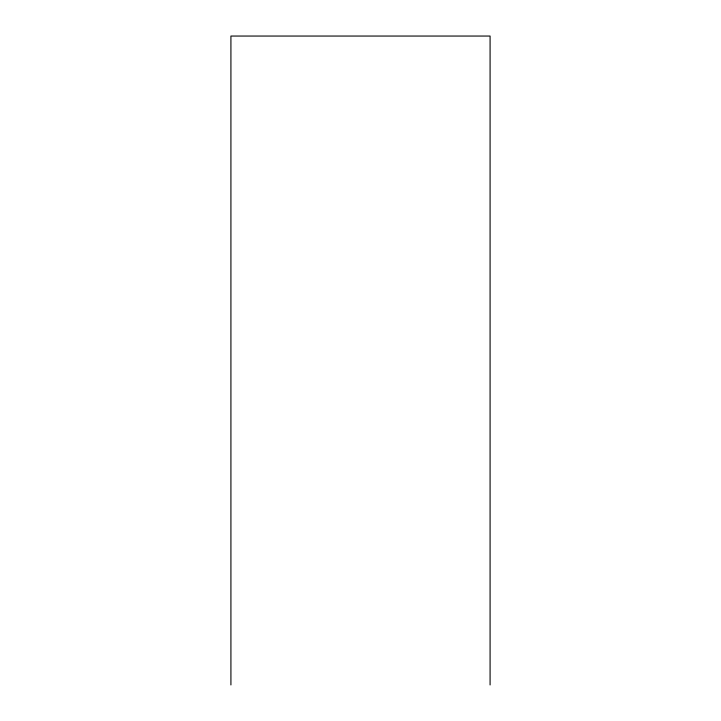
<?xml version="1.0" encoding="UTF-8"?>
<svg xmlns="http://www.w3.org/2000/svg" width="721" height="721" viewBox="0 0 721 721"><rect width="100%" height="100%" fill="white"/><g stroke="black" fill="none" stroke-linecap="round" stroke-linejoin="round"><path stroke-width="1.08" d="M490.082 684.95L490.082 36.05L230.918 36.05L230.918 684.95"/></g></svg>
